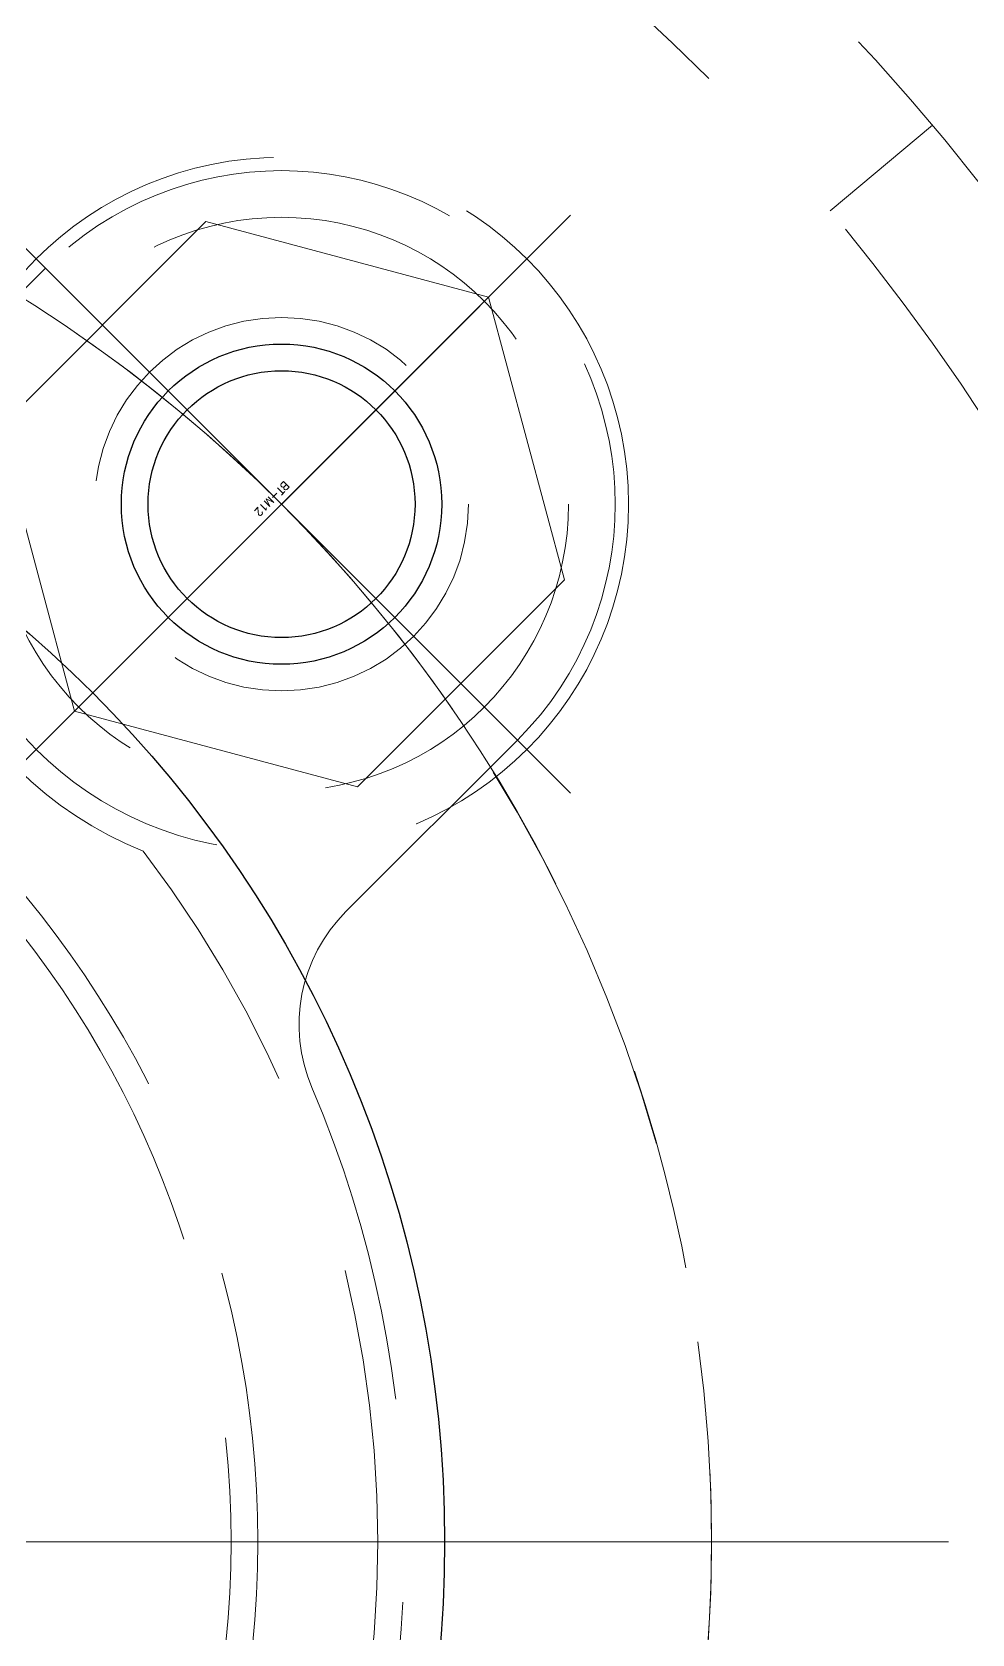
# Model space of a CAD drawing. Header units: millimetres. Extents: x 0 to 38884, y -3675 to 8056.
# Drawn here: x 10385.7 to 10420.9, y -1962.2 to -1902.2 of the extents above; entities that cross this region are included whole.
import ezdxf

# ---------------------------------------------------------------- set-up
doc = ezdxf.new("R2010")
doc.units = ezdxf.units.MM
doc.header["$LTSCALE"] = 2.4
doc.linetypes.add('CENTER2', pattern=[28.575, 19.05, -3.175, 3.175, -3.175])
doc.linetypes.add('HIDDEN', pattern=[9.525, 6.35, -3.175])
doc.layers.add('04_HIDDEN', color=2, linetype='HIDDEN', lineweight=13)
doc.layers.add('05_CENTER', color=4, linetype='CENTER2', lineweight=13)
doc.layers.add('10_DRAFT', color=8, linetype='Continuous', lineweight=0, plot=False)
doc.styles.add('KSS_TXT_L', font='txt.shx', dxfattribs={"height": 3, "bigfont": 'extfont2.shx'})

# ---------------------------------------------------------------- blocks, each defined once
blk = doc.blocks.new('A$C285C78E6_1')
at = {"color": 0, "linetype": 'CENTER2'}
for p, q in [((0, -15.312), (0, 15.312)), ((-15.312, 0), (15.311, 0))]:
    blk.add_line(p, q, dxfattribs=at)
at = {"color": 0}
for p, q in [((-10.97, 0), (-5.485, 9.5)), ((-5.485, 9.5), (5.485, 9.5)), ((5.485, 9.5), (10.97, 0)), ((-5.485, -9.5), (-10.97, 0)), ((10.97, 0), (5.485, -9.5)), ((5.485, -9.5), (-5.485, -9.5))]:
    blk.add_line(p, q, dxfattribs=at)
for radius in [13, 10.75]:
    blk.add_circle((0, 0), radius, dxfattribs=at)
at = {"layer": '10_DRAFT', "style": 'KSS_TXT_L'}
blk.add_text('BT-M12', height=0.3, dxfattribs=at).set_placement((-0.7, -0.547))
blk = doc.blocks.new('MUCFC207b_1')
at = {"color": 0}
for p, q in [((23.627, 41.304), (30.052, 47.73)), ((47.73, 30.052), (41.304, 23.627))]:
    blk.add_line(p, q, dxfattribs=at)
for centre, radius in [((38.891, 38.891), 7), ((0, 0), 38), ((0, 0), 37)]:
    blk.add_circle(centre, radius, dxfattribs=at)
for centre, radius, start, end in [((38.891, 38.891), 12.5, 315, 135), ((38.891, 38.891), 14, 201.73224, 248.26776), ((0, 0), 55, 328.13656, 31.86344), ((0, 0), 42.5, 322.47693, 37.52307), ((45.547, 19.384), 6, 135, 203.0537), ((0, 0), 43.5, 336.9463, 23.0537)]:
    blk.add_arc(centre, radius, start, end, dxfattribs=at)
at = {"layer": '05_CENTER', "color": 0}
for p, q in [((31.82, 31.82), (45.962, 45.962)), ((-60, 0), (60, 0))]:
    blk.add_line(p, q, dxfattribs=at)
blk.add_arc((0, 0), 55, 34.56818, 55.43182, dxfattribs=at)
blk = doc.blocks.new('A$C06233B12_1')
at = {"color": 0}
for centre, radius in [((0, 0), 115), ((0, 0), 45), ((38.891, 38.891), 6), ((38.891, 38.891), 5)]:
    blk.add_circle(centre, radius, dxfattribs=at)
at = {"layer": '04_HIDDEN'}
blk.add_line((63.275, 53.094), (59.445, 49.88), dxfattribs=at)
for radius in [82.6, 77.6]:
    blk.add_circle((0, 0), radius, dxfattribs=at)
at = {"layer": '05_CENTER'}
for p, q in [((31.466, 31.466), (46.315, 46.315)), ((-119, 0), (119, 0))]:
    blk.add_line(p, q, dxfattribs=at)
for radius in [100, 55]:
    blk.add_circle((0, 0), radius, dxfattribs=at)

msp = doc.modelspace()

# ---------------------------------------------------------------- block references
msp.add_blockref('A$C06233B12_1', (10356.1226, -1958.7663))
at = {"layer": '04_HIDDEN', "rotation": 225}
msp.add_blockref('A$C285C78E6_1', (10395.0135, -1919.8754), dxfattribs=at)
at = {"layer": '04_HIDDEN', "color": 4}
msp.add_blockref('MUCFC207b_1', (10356.1226, -1958.7663), dxfattribs=at)

doc.saveas('drawing.dxf')
